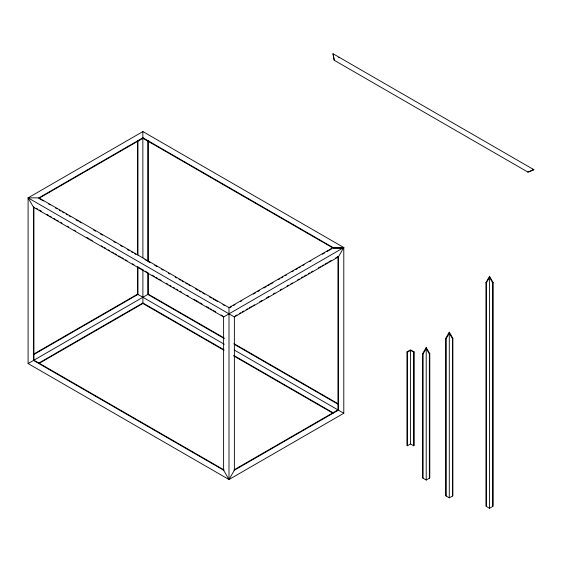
<?xml version="1.0" encoding="UTF-8"?>
<svg xmlns="http://www.w3.org/2000/svg" width="562" height="562" viewBox="0 0 562 562"><rect width="100%" height="100%" fill="white"/><g stroke="black" fill="none" stroke-linecap="round" stroke-linejoin="round"><path stroke-width="0.84" d="M338.816 57.802L339.132 57.254M223.613 316.947L223.613 470.211L228.994 479.534L234.375 470.211L234.375 316.947L28.1 197.859L28.1 363.551L228.994 479.534L343.789 413.26L343.789 247.561L333.027 247.561L228.994 307.625L38.862 197.859L28.1 197.859L33.481 207.174L223.613 316.947L343.789 247.561L338.408 256.883L338.408 410.148L234.375 470.211L233.925 469.951L337.959 409.895L337.959 256.623L338.408 256.883L234.375 316.947M422.624 353.688L426.214 347.478L429.804 353.688L429.804 477.96L426.214 480.032L422.624 477.96L422.624 353.688L423.074 353.948L423.074 478.22M423.074 353.948L426.214 348.51L429.354 353.948L429.354 478.22M532.53 169.647L532.846 169.092M445.708 338.359L449.291 332.142L452.881 338.359L452.881 495.768L449.291 497.841L445.708 495.768L445.708 338.359L446.158 338.619L446.158 496.028M446.158 338.619L449.291 333.182L452.431 338.619L452.431 496.028M485.954 282.524L489.544 276.314L493.127 282.524L493.127 506.214L489.544 508.28L485.954 506.214L485.954 282.524L486.404 282.784L486.404 506.467M486.404 282.784L489.544 277.347L492.677 282.784L492.677 506.467M533.9 169.703L528.09 172.204L334.06 60.183L333.006 53.72L533.9 169.703L527.774 172.021M28.1 197.859L142.896 131.578L343.74 247.498L342.848 248.011L332.978 248.011L142.853 138.245M38.862 197.859L142.896 137.795M142.896 138.308L38.862 198.372L43.407 200.999M147.785 141.09L148.235 140.83M224.259 344.253L137.514 294.165L33.481 354.229L33.931 354.489L137.964 294.425L137.964 266.402M28.1 363.551L148.277 294.165L224.027 337.903M223.95 350.281L142.896 303.487L38.862 363.551L38.862 363.031L142.896 302.967L223.95 349.761M229.753 307.709L231.27 306.831M233.546 305.517L235.064 304.639M240.381 301.569L241.899 300.691M253.293 294.116L255.57 292.802M257.846 291.488L259.363 290.61M263.922 287.976L266.198 286.662M267.723 285.784L269.24 284.906M270.758 284.035L273.034 282.714M278.352 279.644L279.869 278.773M281.386 277.895L282.904 277.017M285.187 275.703L286.704 274.825M292.022 271.755L293.54 270.877M295.816 269.563L297.333 268.685M298.851 267.807L300.375 266.936M302.651 265.615L304.168 264.744M309.486 261.674L311.004 260.796M322.391 254.221L324.674 252.907M326.951 251.586L331.503 248.959M235.443 315.809L236.96 314.938M239.243 313.617L240.761 312.746M242.278 311.868L243.796 310.99M246.072 309.676L247.596 308.798M249.114 307.92L251.39 306.606M252.907 305.728L254.424 304.85M259.742 301.78L262.018 300.466M266.578 297.839L268.854 296.518M273.413 293.891L274.93 293.013M280.248 289.943L281.766 289.065M287.077 286.002L288.601 285.124M290.877 283.81L292.395 282.932M297.712 279.862L299.23 278.984M301.506 277.67L303.023 276.792M304.548 275.914L306.065 275.036M308.341 273.722L309.859 272.844M311.383 271.973L312.901 271.095M318.211 268.025L320.495 266.711M322.012 265.833L323.529 264.955M325.047 264.077L327.33 262.763M328.847 261.885L331.123 260.571M335.683 257.944L337.959 256.623M492.677 282.784L493.127 282.524M406.958 351.91L410.548 349.838L414.138 351.91L414.138 445.526L413.688 445.785L410.548 443.973L407.408 445.785L406.958 445.526L406.958 351.91L407.408 352.17L410.548 350.358L413.688 352.17L414.138 351.91M452.431 338.619L452.881 338.359M429.354 353.948L429.804 353.688M142.853 137.725L332.978 247.498L343.74 247.498M342.89 248.081L333.027 248.081L332.978 247.498M137.514 140.9L137.964 141.16L137.964 255.015M48.711 204.062L50.222 204.933M55.526 207.996L57.043 208.867M59.312 210.181L60.829 211.059M62.347 211.93L63.857 212.808M66.133 214.115L67.644 214.993M69.161 215.864L70.679 216.742M75.982 219.805L78.251 221.119M79.769 221.99L81.279 222.868M93.404 229.865L95.673 231.172M100.219 233.799L102.488 235.113M113.854 241.667L115.372 242.545M120.668 245.608L122.186 246.479M127.49 249.542L129 250.42M131.276 251.727L132.794 252.605M134.304 253.476L135.821 254.354M144.912 259.602L146.422 260.473M147.939 261.351L150.216 262.665M154.761 265.285L157.03 266.599M161.575 269.219L163.092 270.097M168.389 273.16L169.907 274.031M175.211 277.094L176.728 277.972M178.997 279.279L180.514 280.157M182.025 281.028L183.542 281.906M185.818 283.22L187.329 284.091M188.846 284.969L190.356 285.84M195.66 288.903L197.936 290.217M199.447 291.088L200.964 291.966M202.482 292.837L204.751 294.151M209.296 296.771L211.572 298.085M213.082 298.963L217.627 301.583M222.931 304.646L224.449 305.517M36.2 208.228L37.717 209.106M39.235 209.977L41.504 211.291M46.808 214.354L48.325 215.225M49.835 216.103L51.353 216.974M53.622 218.288L55.139 219.166M56.657 220.037L58.167 220.915M60.443 222.222L61.953 223.1M67.257 226.163L68.775 227.034M74.079 230.097L75.589 230.968M86.955 237.529L89.225 238.843M90.742 239.721L92.259 240.592M101.343 245.84L102.86 246.718M104.377 247.589L105.888 248.467M108.164 249.774L109.681 250.652M111.95 251.966L113.468 252.837M114.978 253.715L116.496 254.586M118.772 255.9L120.282 256.771M121.799 257.649L123.31 258.52M125.586 259.834L127.103 260.712M132.4 263.768L133.918 264.646M139.221 267.709L143.767 270.329M145.277 271.207L147.553 272.521M152.098 275.141L154.367 276.455M155.885 277.326L157.402 278.204M158.913 279.075L161.189 280.389M166.493 283.452L168.003 284.323M169.52 285.201L171.038 286.072M173.307 287.386L174.824 288.264M176.335 289.135L177.852 290.013M180.128 291.32L181.638 292.198M186.942 295.261L188.46 296.132M193.757 299.195L198.302 301.822M199.819 302.693L202.095 304.007M206.64 306.627L208.909 307.941M210.427 308.819L211.937 309.69M213.455 310.568L215.724 311.875M221.028 314.938L222.545 315.816M233.869 343.586L338.408 403.938M224.336 338.598L147.827 294.425L147.827 272.528M234.178 344.281L337.959 404.197M234.15 349.957L343.789 413.26M233.792 355.451L333.027 412.74M233.792 355.964L333.027 413.26M333.006 53.72L334.376 60.366M489.544 276.314L489.544 508.28M449.291 332.142L449.291 497.841M426.214 347.478L426.214 480.032M413.688 352.17L413.688 445.785M410.548 350.358L410.548 443.973M407.408 352.17L407.408 445.785M228.994 307.625L228.994 479.534M148.277 261.759L148.277 140.9L147.827 141.16L147.827 261.147M148.277 273.146L148.277 294.165M142.853 131.508L142.896 257.86M142.896 270.125L142.896 303.487M137.514 141.779L137.514 254.755M137.514 267.02L137.514 294.165M33.931 206.921L33.931 360.186L224.062 469.951L223.613 470.211L33.481 360.446L33.481 207.097"/></g></svg>
